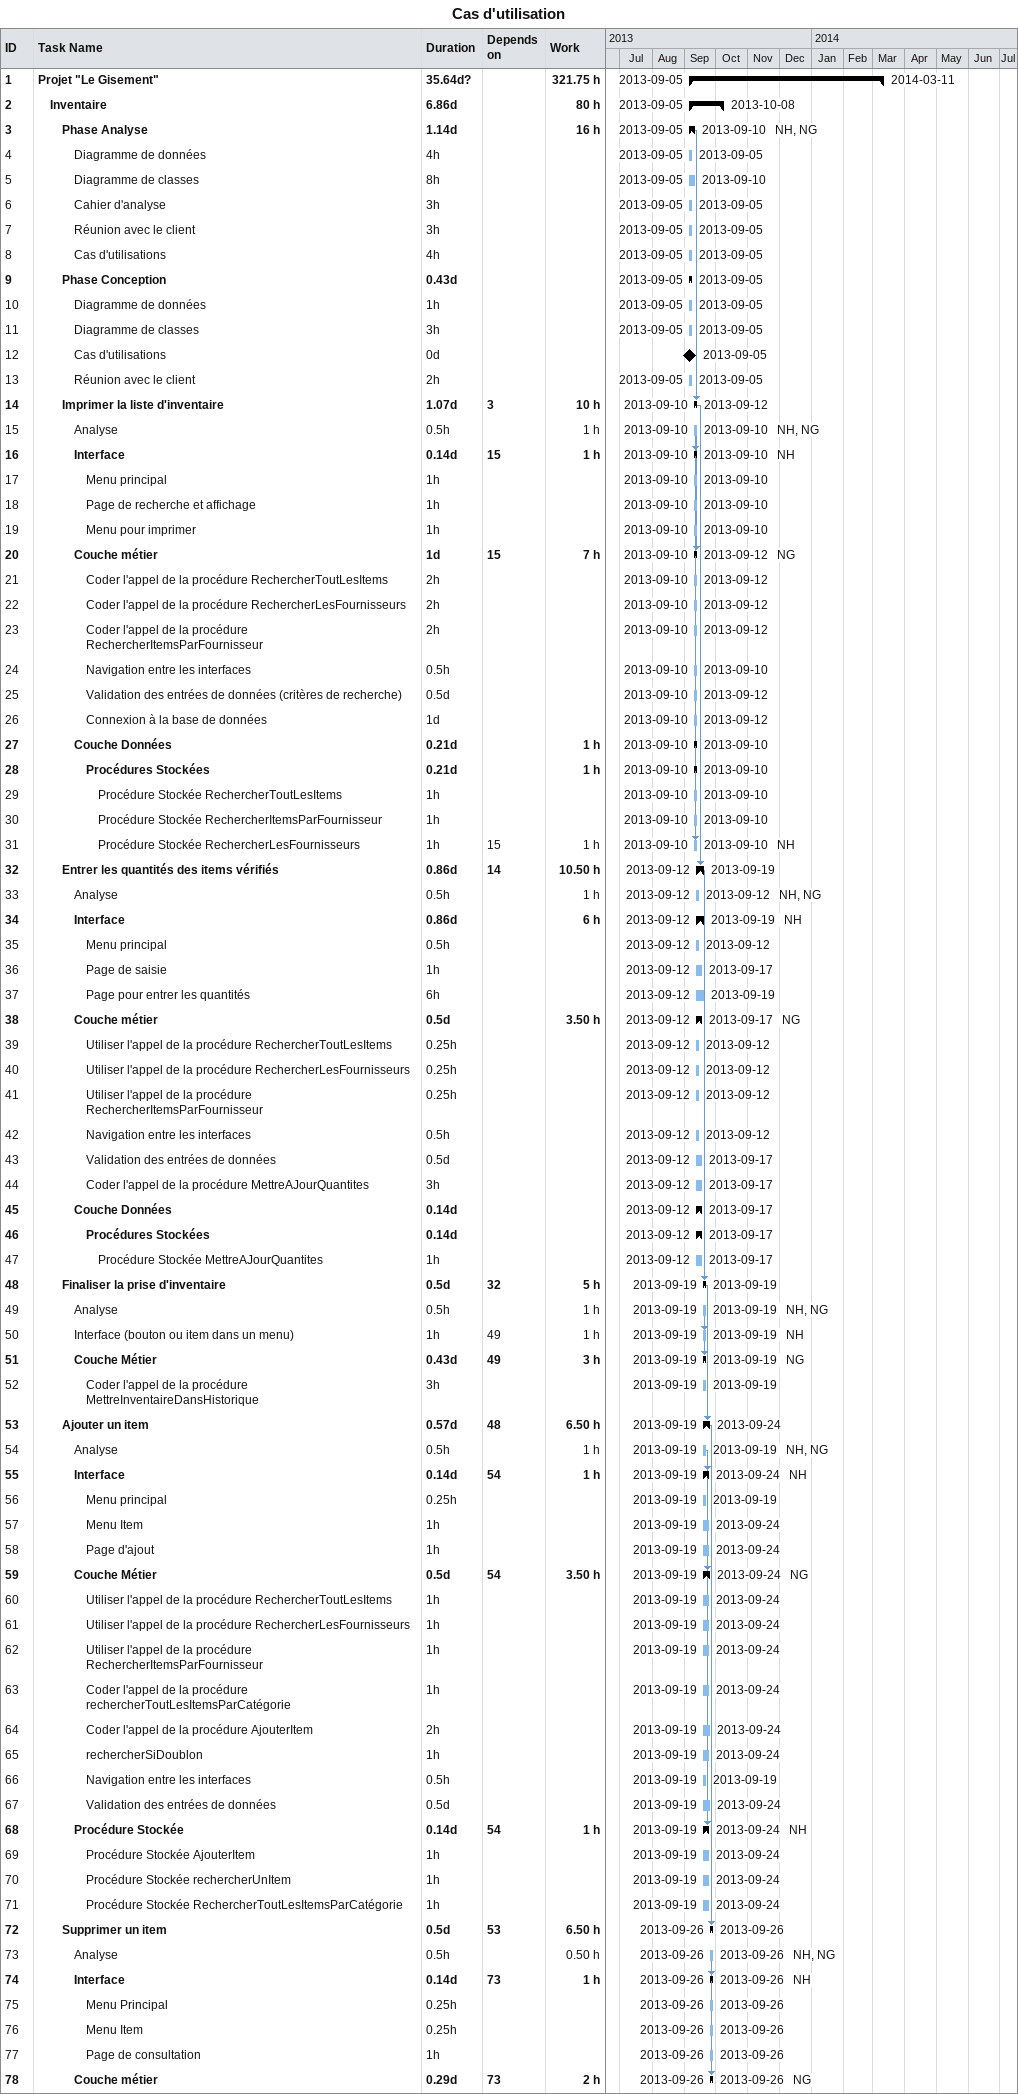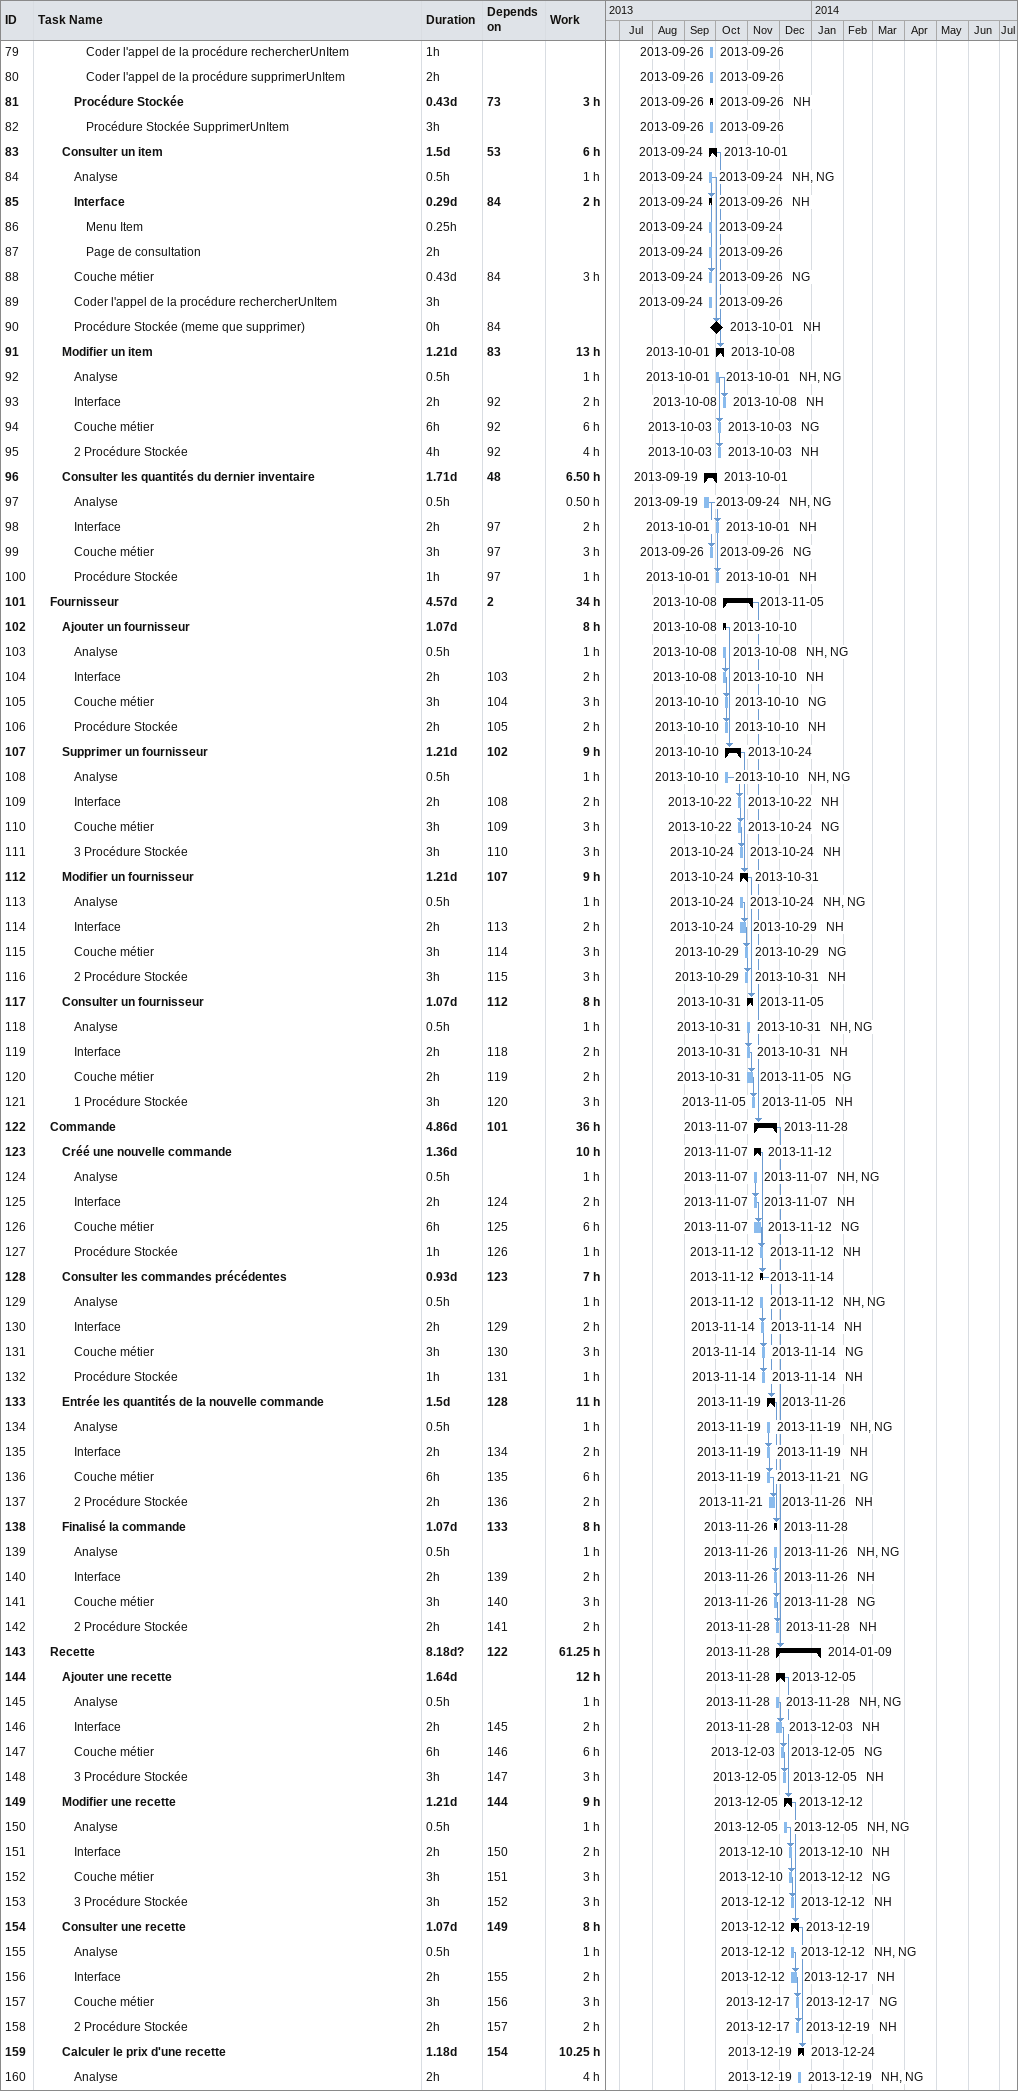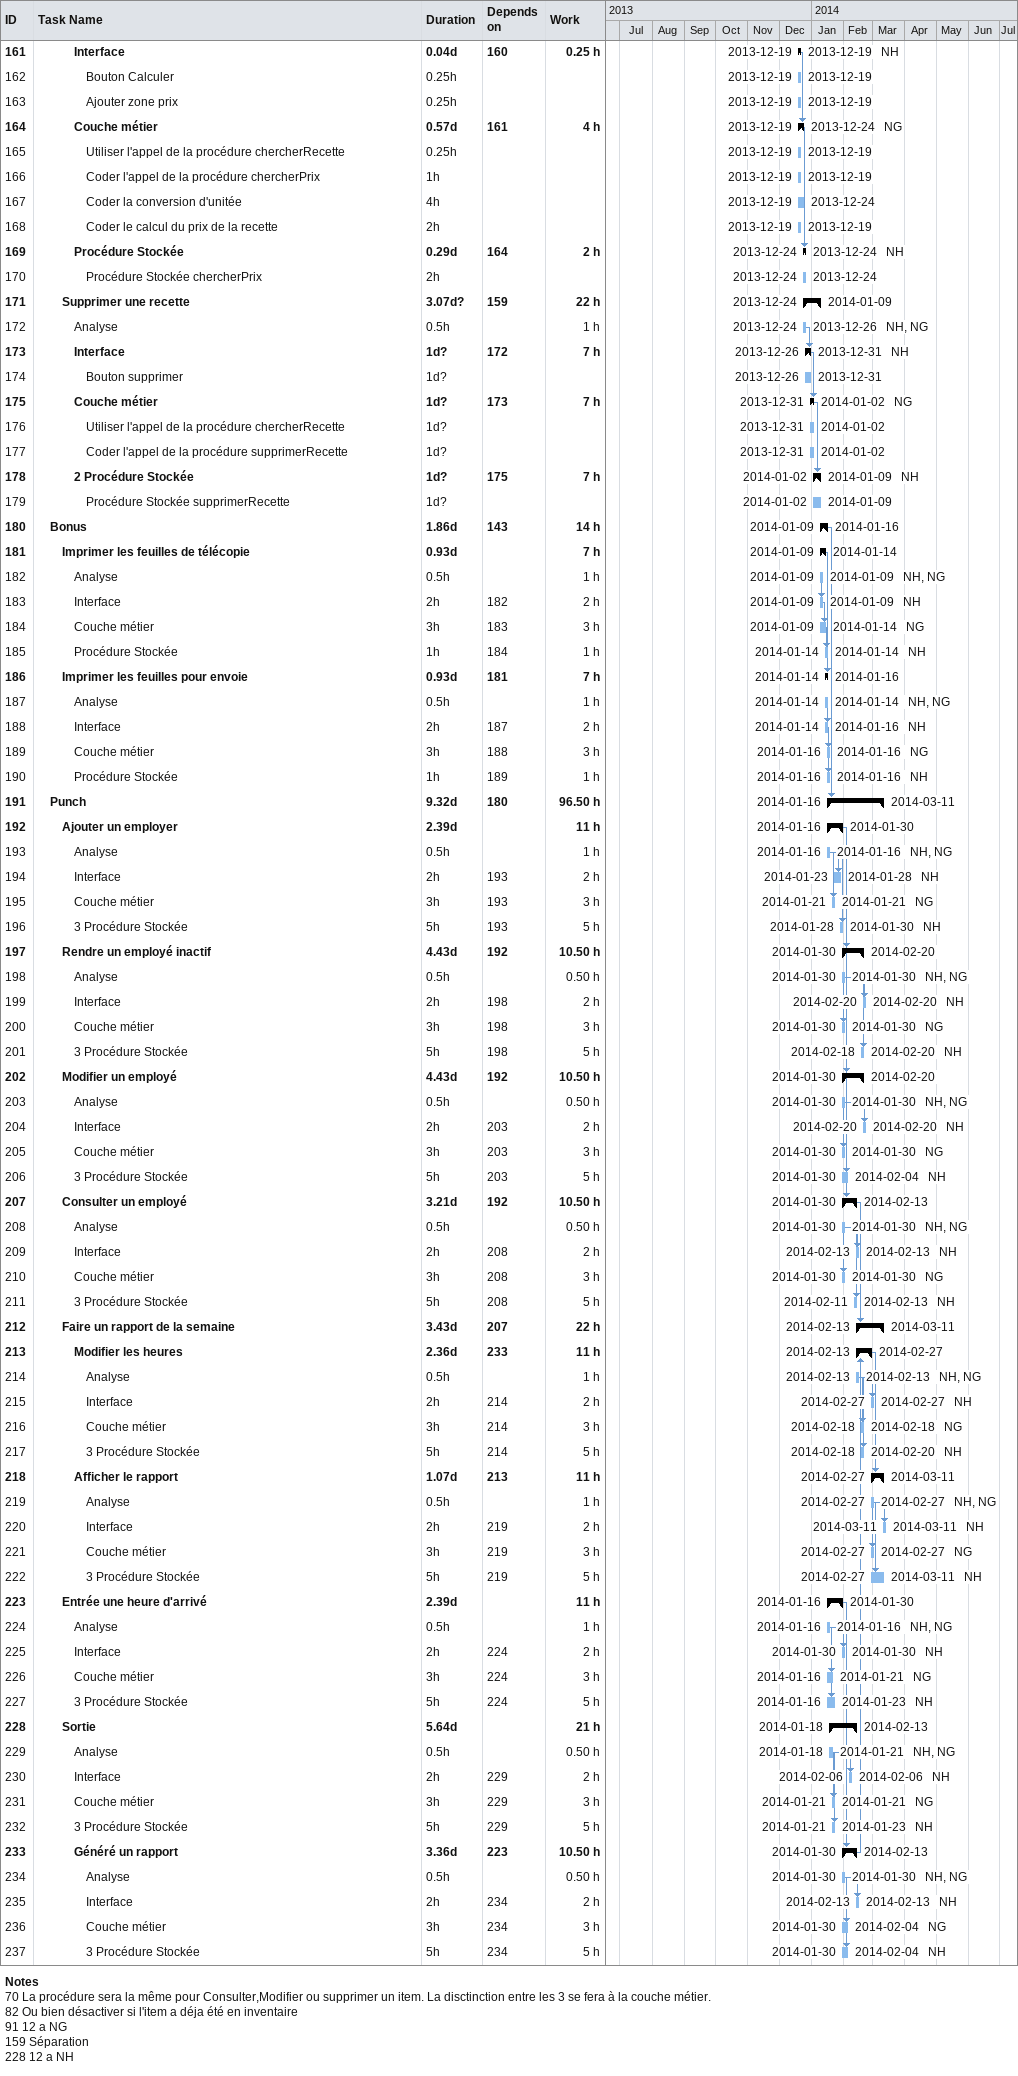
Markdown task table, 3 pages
Cas d'utilisation

| ID | Level | Task | Duration | Start | Finish | Predecessors | Resources | Work (h) |
|---|---|---|---|---|---|---|---|---|
| 1 | 1 | **Projet "Le Gisement"** | 35.64d? | 2013-09-05 | 2014-03-11 |  |  | 321.75 |
| 2 | 2 | **Inventaire** | 6.86d | 2013-09-05 | 2013-10-08 |  |  | 80 |
| 3 | 3 | **Phase Analyse** | 1.14d | 2013-09-05 | 2013-09-10 |  | NH, NG | 16 |
| 4 | 4 | Diagramme de données | 4h | 2013-09-05 | 2013-09-05 |  |  |  |
| 5 | 4 | Diagramme de classes | 8h | 2013-09-05 | 2013-09-10 |  |  |  |
| 6 | 4 | Cahier d'analyse | 3h | 2013-09-05 | 2013-09-05 |  |  |  |
| 7 | 4 | Réunion avec le client | 3h | 2013-09-05 | 2013-09-05 |  |  |  |
| 8 | 4 | Cas d'utilisations | 4h | 2013-09-05 | 2013-09-05 |  |  |  |
| 9 | 3 | **Phase Conception** | 0.43d | 2013-09-05 | 2013-09-05 |  |  |  |
| 10 | 4 | Diagramme de données | 1h | 2013-09-05 | 2013-09-05 |  |  |  |
| 11 | 4 | Diagramme de classes | 3h | 2013-09-05 | 2013-09-05 |  |  |  |
| 12 | 4 | Cas d'utilisations | 0d | 2013-09-05 | 2013-09-05 |  |  |  |
| 13 | 4 | Réunion avec le client | 2h | 2013-09-05 | 2013-09-05 |  |  |  |
| 14 | 3 | **Imprimer la liste d'inventaire** | 1.07d | 2013-09-10 | 2013-09-12 | 3 |  | 10 |
| 15 | 4 | Analyse | 0.5h | 2013-09-10 | 2013-09-10 |  | NH, NG | 1 |
| 16 | 4 | **Interface** | 0.14d | 2013-09-10 | 2013-09-10 | 15 | NH | 1 |
| 17 | 5 | Menu principal | 1h | 2013-09-10 | 2013-09-10 |  |  |  |
| 18 | 5 | Page de recherche et affichage | 1h | 2013-09-10 | 2013-09-10 |  |  |  |
| 19 | 5 | Menu pour imprimer | 1h | 2013-09-10 | 2013-09-10 |  |  |  |
| 20 | 4 | **Couche métier** | 1d | 2013-09-10 | 2013-09-12 | 15 | NG | 7 |
| 21 | 5 | Coder l'appel de la procédure RechercherToutLesItems | 2h | 2013-09-10 | 2013-09-12 |  |  |  |
| 22 | 5 | Coder l'appel de la procédure RechercherLesFournisseurs | 2h | 2013-09-10 | 2013-09-12 |  |  |  |
| 23 | 5 | Coder l'appel de la procédure RechercherItemsParFournisseur | 2h | 2013-09-10 | 2013-09-12 |  |  |  |
| 24 | 5 | Navigation entre les interfaces | 0.5h | 2013-09-10 | 2013-09-10 |  |  |  |
| 25 | 5 | Validation des entrées de données (critères de recherche) | 0.5d | 2013-09-10 | 2013-09-12 |  |  |  |
| 26 | 5 | Connexion à la base de données | 1d | 2013-09-10 | 2013-09-12 |  |  |  |
| 27 | 4 | **Couche Données** | 0.21d | 2013-09-10 | 2013-09-10 |  |  | 1 |
| 28 | 5 | **Procédures Stockées** | 0.21d | 2013-09-10 | 2013-09-10 |  |  | 1 |
| 29 | 6 | Procédure Stockée RechercherToutLesItems | 1h | 2013-09-10 | 2013-09-10 |  |  |  |
| 30 | 6 | Procédure Stockée RechercherItemsParFournisseur | 1h | 2013-09-10 | 2013-09-10 |  |  |  |
| 31 | 6 | Procédure Stockée RechercherLesFournisseurs | 1h | 2013-09-10 | 2013-09-10 | 15 | NH | 1 |
| 32 | 3 | **Entrer les quantités des items vérifiés** | 0.86d | 2013-09-12 | 2013-09-19 | 14 |  | 10.50 |
| 33 | 4 | Analyse | 0.5h | 2013-09-12 | 2013-09-12 |  | NH, NG | 1 |
| 34 | 4 | **Interface** | 0.86d | 2013-09-12 | 2013-09-19 |  | NH | 6 |
| 35 | 5 | Menu principal | 0.5h | 2013-09-12 | 2013-09-12 |  |  |  |
| 36 | 5 | Page de saisie | 1h | 2013-09-12 | 2013-09-17 |  |  |  |
| 37 | 5 | Page pour entrer les quantités | 6h | 2013-09-12 | 2013-09-19 |  |  |  |
| 38 | 4 | **Couche métier** | 0.5d | 2013-09-12 | 2013-09-17 |  | NG | 3.50 |
| 39 | 5 | Utiliser l'appel de la procédure RechercherToutLesItems | 0.25h | 2013-09-12 | 2013-09-12 |  |  |  |
| 40 | 5 | Utiliser l'appel de la procédure RechercherLesFournisseurs | 0.25h | 2013-09-12 | 2013-09-12 |  |  |  |
| 41 | 5 | Utiliser l'appel de la procédure RechercherItemsParFournisseur | 0.25h | 2013-09-12 | 2013-09-12 |  |  |  |
| 42 | 5 | Navigation entre les interfaces | 0.5h | 2013-09-12 | 2013-09-12 |  |  |  |
| 43 | 5 | Validation des entrées de données | 0.5d | 2013-09-12 | 2013-09-17 |  |  |  |
| 44 | 5 | Coder l'appel de la procédure MettreAJourQuantites | 3h | 2013-09-12 | 2013-09-17 |  |  |  |
| 45 | 4 | **Couche Données** | 0.14d | 2013-09-12 | 2013-09-17 |  |  |  |
| 46 | 5 | **Procédures Stockées** | 0.14d | 2013-09-12 | 2013-09-17 |  |  |  |
| 47 | 6 | Procédure Stockée MettreAJourQuantites | 1h | 2013-09-12 | 2013-09-17 |  |  |  |
| 48 | 3 | **Finaliser la prise d'inventaire** | 0.5d | 2013-09-19 | 2013-09-19 | 32 |  | 5 |
| 49 | 4 | Analyse | 0.5h | 2013-09-19 | 2013-09-19 |  | NH, NG | 1 |
| 50 | 4 | Interface (bouton ou item dans un menu) | 1h | 2013-09-19 | 2013-09-19 | 49 | NH | 1 |
| 51 | 4 | **Couche Métier** | 0.43d | 2013-09-19 | 2013-09-19 | 49 | NG | 3 |
| 52 | 5 | Coder l'appel de la procédure MettreInventaireDansHistorique | 3h | 2013-09-19 | 2013-09-19 |  |  |  |
| 53 | 3 | **Ajouter un item** | 0.57d | 2013-09-19 | 2013-09-24 | 48 |  | 6.50 |
| 54 | 4 | Analyse | 0.5h | 2013-09-19 | 2013-09-19 |  | NH, NG | 1 |
| 55 | 4 | **Interface** | 0.14d | 2013-09-19 | 2013-09-24 | 54 | NH | 1 |
| 56 | 5 | Menu principal | 0.25h | 2013-09-19 | 2013-09-19 |  |  |  |
| 57 | 5 | Menu Item | 1h | 2013-09-19 | 2013-09-24 |  |  |  |
| 58 | 5 | Page d'ajout | 1h | 2013-09-19 | 2013-09-24 |  |  |  |
| 59 | 4 | **Couche Métier** | 0.5d | 2013-09-19 | 2013-09-24 | 54 | NG | 3.50 |
| 60 | 5 | Utiliser l'appel de la procédure RechercherToutLesItems | 1h | 2013-09-19 | 2013-09-24 |  |  |  |
| 61 | 5 | Utiliser l'appel de la procédure RechercherLesFournisseurs | 1h | 2013-09-19 | 2013-09-24 |  |  |  |
| 62 | 5 | Utiliser l'appel de la procédure RechercherItemsParFournisseur | 1h | 2013-09-19 | 2013-09-24 |  |  |  |
| 63 | 5 | Coder l'appel de la procédure rechercherToutLesItemsParCatégorie | 1h | 2013-09-19 | 2013-09-24 |  |  |  |
| 64 | 5 | Coder l'appel de la procédure AjouterItem | 2h | 2013-09-19 | 2013-09-24 |  |  |  |
| 65 | 5 | rechercherSiDoublon | 1h | 2013-09-19 | 2013-09-24 |  |  |  |
| 66 | 5 | Navigation entre les interfaces | 0.5h | 2013-09-19 | 2013-09-19 |  |  |  |
| 67 | 5 | Validation des entrées de données | 0.5d | 2013-09-19 | 2013-09-24 |  |  |  |
| 68 | 4 | **Procédure Stockée** | 0.14d | 2013-09-19 | 2013-09-24 | 54 | NH | 1 |
| 69 | 5 | Procédure Stockée AjouterItem | 1h | 2013-09-19 | 2013-09-24 |  |  |  |
| 70 | 5 | Procédure Stockée rechercherUnItem | 1h | 2013-09-19 | 2013-09-24 |  |  |  |
| 71 | 5 | Procédure Stockée RechercherToutLesItemsParCatégorie | 1h | 2013-09-19 | 2013-09-24 |  |  |  |
| 72 | 3 | **Supprimer un item** | 0.5d | 2013-09-26 | 2013-09-26 | 53 |  | 6.50 |
| 73 | 4 | Analyse | 0.5h | 2013-09-26 | 2013-09-26 |  | NH, NG | 0.50 |
| 74 | 4 | **Interface** | 0.14d | 2013-09-26 | 2013-09-26 | 73 | NH | 1 |
| 75 | 5 | Menu Principal | 0.25h | 2013-09-26 | 2013-09-26 |  |  |  |
| 76 | 5 | Menu Item | 0.25h | 2013-09-26 | 2013-09-26 |  |  |  |
| 77 | 5 | Page de consultation | 1h | 2013-09-26 | 2013-09-26 |  |  |  |
| 78 | 4 | **Couche métier** | 0.29d | 2013-09-26 | 2013-09-26 | 73 | NG | 2 |
| 79 | 5 | Coder l'appel de la procédure rechercherUnItem | 1h | 2013-09-26 | 2013-09-26 |  |  |  |
| 80 | 5 | Coder l'appel de la procédure supprimerUnItem | 2h | 2013-09-26 | 2013-09-26 |  |  |  |
| 81 | 4 | **Procédure Stockée** | 0.43d | 2013-09-26 | 2013-09-26 | 73 | NH | 3 |
| 82 | 5 | Procédure Stockée SupprimerUnItem | 3h | 2013-09-26 | 2013-09-26 |  |  |  |
| 83 | 3 | **Consulter un item** | 1.5d | 2013-09-24 | 2013-10-01 | 53 |  | 6 |
| 84 | 4 | Analyse | 0.5h | 2013-09-24 | 2013-09-24 |  | NH, NG | 1 |
| 85 | 4 | **Interface** | 0.29d | 2013-09-24 | 2013-09-26 | 84 | NH | 2 |
| 86 | 5 | Menu Item | 0.25h | 2013-09-24 | 2013-09-24 |  |  |  |
| 87 | 5 | Page de consultation | 2h | 2013-09-24 | 2013-09-26 |  |  |  |
| 88 | 4 | Couche métier | 0.43d | 2013-09-24 | 2013-09-26 | 84 | NG | 3 |
| 89 | 4 | Coder l'appel de la procédure rechercherUnItem | 3h | 2013-09-24 | 2013-09-26 |  |  |  |
| 90 | 4 | Procédure Stockée (meme que supprimer) | 0h | 2013-10-01 | 2013-10-01 | 84 | NH |  |
| 91 | 3 | **Modifier un item** | 1.21d | 2013-10-01 | 2013-10-08 | 83 |  | 13 |
| 92 | 4 | Analyse | 0.5h | 2013-10-01 | 2013-10-01 |  | NH, NG | 1 |
| 93 | 4 | Interface | 2h | 2013-10-08 | 2013-10-08 | 92 | NH | 2 |
| 94 | 4 | Couche métier | 6h | 2013-10-03 | 2013-10-03 | 92 | NG | 6 |
| 95 | 4 | 2 Procédure Stockée | 4h | 2013-10-03 | 2013-10-03 | 92 | NH | 4 |
| 96 | 3 | **Consulter les quantités du dernier inventaire** | 1.71d | 2013-09-19 | 2013-10-01 | 48 |  | 6.50 |
| 97 | 4 | Analyse | 0.5h | 2013-09-19 | 2013-09-24 |  | NH, NG | 0.50 |
| 98 | 4 | Interface | 2h | 2013-10-01 | 2013-10-01 | 97 | NH | 2 |
| 99 | 4 | Couche métier | 3h | 2013-09-26 | 2013-09-26 | 97 | NG | 3 |
| 100 | 4 | Procédure Stockée | 1h | 2013-10-01 | 2013-10-01 | 97 | NH | 1 |
| 101 | 2 | **Fournisseur** | 4.57d | 2013-10-08 | 2013-11-05 | 2 |  | 34 |
| 102 | 3 | **Ajouter un fournisseur** | 1.07d | 2013-10-08 | 2013-10-10 |  |  | 8 |
| 103 | 4 | Analyse | 0.5h | 2013-10-08 | 2013-10-08 |  | NH, NG | 1 |
| 104 | 4 | Interface | 2h | 2013-10-08 | 2013-10-10 | 103 | NH | 2 |
| 105 | 4 | Couche métier | 3h | 2013-10-10 | 2013-10-10 | 104 | NG | 3 |
| 106 | 4 | Procédure Stockée | 2h | 2013-10-10 | 2013-10-10 | 105 | NH | 2 |
| 107 | 3 | **Supprimer un fournisseur** | 1.21d | 2013-10-10 | 2013-10-24 | 102 |  | 9 |
| 108 | 4 | Analyse | 0.5h | 2013-10-10 | 2013-10-10 |  | NH, NG | 1 |
| 109 | 4 | Interface | 2h | 2013-10-22 | 2013-10-22 | 108 | NH | 2 |
| 110 | 4 | Couche métier | 3h | 2013-10-22 | 2013-10-24 | 109 | NG | 3 |
| 111 | 4 | 3 Procédure Stockée | 3h | 2013-10-24 | 2013-10-24 | 110 | NH | 3 |
| 112 | 3 | **Modifier un fournisseur** | 1.21d | 2013-10-24 | 2013-10-31 | 107 |  | 9 |
| 113 | 4 | Analyse | 0.5h | 2013-10-24 | 2013-10-24 |  | NH, NG | 1 |
| 114 | 4 | Interface | 2h | 2013-10-24 | 2013-10-29 | 113 | NH | 2 |
| 115 | 4 | Couche métier | 3h | 2013-10-29 | 2013-10-29 | 114 | NG | 3 |
| 116 | 4 | 2 Procédure Stockée | 3h | 2013-10-29 | 2013-10-31 | 115 | NH | 3 |
| 117 | 3 | **Consulter un fournisseur** | 1.07d | 2013-10-31 | 2013-11-05 | 112 |  | 8 |
| 118 | 4 | Analyse | 0.5h | 2013-10-31 | 2013-10-31 |  | NH, NG | 1 |
| 119 | 4 | Interface | 2h | 2013-10-31 | 2013-10-31 | 118 | NH | 2 |
| 120 | 4 | Couche métier | 2h | 2013-10-31 | 2013-11-05 | 119 | NG | 2 |
| 121 | 4 | 1 Procédure Stockée | 3h | 2013-11-05 | 2013-11-05 | 120 | NH | 3 |
| 122 | 2 | **Commande** | 4.86d | 2013-11-07 | 2013-11-28 | 101 |  | 36 |
| 123 | 3 | **Créé une nouvelle commande** | 1.36d | 2013-11-07 | 2013-11-12 |  |  | 10 |
| 124 | 4 | Analyse | 0.5h | 2013-11-07 | 2013-11-07 |  | NH, NG | 1 |
| 125 | 4 | Interface | 2h | 2013-11-07 | 2013-11-07 | 124 | NH | 2 |
| 126 | 4 | Couche métier | 6h | 2013-11-07 | 2013-11-12 | 125 | NG | 6 |
| 127 | 4 | Procédure Stockée | 1h | 2013-11-12 | 2013-11-12 | 126 | NH | 1 |
| 128 | 3 | **Consulter les commandes précédentes** | 0.93d | 2013-11-12 | 2013-11-14 | 123 |  | 7 |
| 129 | 4 | Analyse | 0.5h | 2013-11-12 | 2013-11-12 |  | NH, NG | 1 |
| 130 | 4 | Interface | 2h | 2013-11-14 | 2013-11-14 | 129 | NH | 2 |
| 131 | 4 | Couche métier | 3h | 2013-11-14 | 2013-11-14 | 130 | NG | 3 |
| 132 | 4 | Procédure Stockée | 1h | 2013-11-14 | 2013-11-14 | 131 | NH | 1 |
| 133 | 3 | **Entrée les quantités de la nouvelle commande** | 1.5d | 2013-11-19 | 2013-11-26 | 128 |  | 11 |
| 134 | 4 | Analyse | 0.5h | 2013-11-19 | 2013-11-19 |  | NH, NG | 1 |
| 135 | 4 | Interface | 2h | 2013-11-19 | 2013-11-19 | 134 | NH | 2 |
| 136 | 4 | Couche métier | 6h | 2013-11-19 | 2013-11-21 | 135 | NG | 6 |
| 137 | 4 | 2 Procédure Stockée | 2h | 2013-11-21 | 2013-11-26 | 136 | NH | 2 |
| 138 | 3 | **Finalisé la commande** | 1.07d | 2013-11-26 | 2013-11-28 | 133 |  | 8 |
| 139 | 4 | Analyse | 0.5h | 2013-11-26 | 2013-11-26 |  | NH, NG | 1 |
| 140 | 4 | Interface | 2h | 2013-11-26 | 2013-11-26 | 139 | NH | 2 |
| 141 | 4 | Couche métier | 3h | 2013-11-26 | 2013-11-28 | 140 | NG | 3 |
| 142 | 4 | 2 Procédure Stockée | 2h | 2013-11-28 | 2013-11-28 | 141 | NH | 2 |
| 143 | 2 | **Recette** | 8.18d? | 2013-11-28 | 2014-01-09 | 122 |  | 61.25 |
| 144 | 3 | **Ajouter une recette** | 1.64d | 2013-11-28 | 2013-12-05 |  |  | 12 |
| 145 | 4 | Analyse | 0.5h | 2013-11-28 | 2013-11-28 |  | NH, NG | 1 |
| 146 | 4 | Interface | 2h | 2013-11-28 | 2013-12-03 | 145 | NH | 2 |
| 147 | 4 | Couche métier | 6h | 2013-12-03 | 2013-12-05 | 146 | NG | 6 |
| 148 | 4 | 3 Procédure Stockée | 3h | 2013-12-05 | 2013-12-05 | 147 | NH | 3 |
| 149 | 3 | **Modifier une recette** | 1.21d | 2013-12-05 | 2013-12-12 | 144 |  | 9 |
| 150 | 4 | Analyse | 0.5h | 2013-12-05 | 2013-12-05 |  | NH, NG | 1 |
| 151 | 4 | Interface | 2h | 2013-12-10 | 2013-12-10 | 150 | NH | 2 |
| 152 | 4 | Couche métier | 3h | 2013-12-10 | 2013-12-12 | 151 | NG | 3 |
| 153 | 4 | 3 Procédure Stockée | 3h | 2013-12-12 | 2013-12-12 | 152 | NH | 3 |
| 154 | 3 | **Consulter une recette** | 1.07d | 2013-12-12 | 2013-12-19 | 149 |  | 8 |
| 155 | 4 | Analyse | 0.5h | 2013-12-12 | 2013-12-12 |  | NH, NG | 1 |
| 156 | 4 | Interface | 2h | 2013-12-12 | 2013-12-17 | 155 | NH | 2 |
| 157 | 4 | Couche métier | 3h | 2013-12-17 | 2013-12-17 | 156 | NG | 3 |
| 158 | 4 | 2 Procédure Stockée | 2h | 2013-12-17 | 2013-12-19 | 157 | NH | 2 |
| 159 | 3 | **Calculer le prix d'une recette** | 1.18d | 2013-12-19 | 2013-12-24 | 154 |  | 10.25 |
| 160 | 4 | Analyse | 2h | 2013-12-19 | 2013-12-19 |  | NH, NG | 4 |
| 161 | 4 | **Interface** | 0.04d | 2013-12-19 | 2013-12-19 | 160 | NH | 0.25 |
| 162 | 5 | Bouton Calculer | 0.25h | 2013-12-19 | 2013-12-19 |  |  |  |
| 163 | 5 | Ajouter zone prix | 0.25h | 2013-12-19 | 2013-12-19 |  |  |  |
| 164 | 4 | **Couche métier** | 0.57d | 2013-12-19 | 2013-12-24 | 161 | NG | 4 |
| 165 | 5 | Utiliser l'appel de la procédure chercherRecette | 0.25h | 2013-12-19 | 2013-12-19 |  |  |  |
| 166 | 5 | Coder l'appel de la procédure chercherPrix | 1h | 2013-12-19 | 2013-12-19 |  |  |  |
| 167 | 5 | Coder la conversion d'unitée | 4h | 2013-12-19 | 2013-12-24 |  |  |  |
| 168 | 5 | Coder le calcul du prix de la recette | 2h | 2013-12-19 | 2013-12-19 |  |  |  |
| 169 | 4 | **Procédure Stockée** | 0.29d | 2013-12-24 | 2013-12-24 | 164 | NH | 2 |
| 170 | 5 | Procédure Stockée chercherPrix | 2h | 2013-12-24 | 2013-12-24 |  |  |  |
| 171 | 3 | **Supprimer une recette** | 3.07d? | 2013-12-24 | 2014-01-09 | 159 |  | 22 |
| 172 | 4 | Analyse | 0.5h | 2013-12-24 | 2013-12-26 |  | NH, NG | 1 |
| 173 | 4 | **Interface** | 1d? | 2013-12-26 | 2013-12-31 | 172 | NH | 7 |
| 174 | 5 | Bouton supprimer | 1d? | 2013-12-26 | 2013-12-31 |  |  |  |
| 175 | 4 | **Couche métier** | 1d? | 2013-12-31 | 2014-01-02 | 173 | NG | 7 |
| 176 | 5 | Utiliser l'appel de la procédure chercherRecette | 1d? | 2013-12-31 | 2014-01-02 |  |  |  |
| 177 | 5 | Coder l'appel de la procédure supprimerRecette | 1d? | 2013-12-31 | 2014-01-02 |  |  |  |
| 178 | 4 | **2 Procédure Stockée** | 1d? | 2014-01-02 | 2014-01-09 | 175 | NH | 7 |
| 179 | 5 | Procédure Stockée supprimerRecette | 1d? | 2014-01-02 | 2014-01-09 |  |  |  |
| 180 | 2 | **Bonus** | 1.86d | 2014-01-09 | 2014-01-16 | 143 |  | 14 |
| 181 | 3 | **Imprimer les feuilles de télécopie** | 0.93d | 2014-01-09 | 2014-01-14 |  |  | 7 |
| 182 | 4 | Analyse | 0.5h | 2014-01-09 | 2014-01-09 |  | NH, NG | 1 |
| 183 | 4 | Interface | 2h | 2014-01-09 | 2014-01-09 | 182 | NH | 2 |
| 184 | 4 | Couche métier | 3h | 2014-01-09 | 2014-01-14 | 183 | NG | 3 |
| 185 | 4 | Procédure Stockée | 1h | 2014-01-14 | 2014-01-14 | 184 | NH | 1 |
| 186 | 3 | **Imprimer les feuilles pour envoie** | 0.93d | 2014-01-14 | 2014-01-16 | 181 |  | 7 |
| 187 | 4 | Analyse | 0.5h | 2014-01-14 | 2014-01-14 |  | NH, NG | 1 |
| 188 | 4 | Interface | 2h | 2014-01-14 | 2014-01-16 | 187 | NH | 2 |
| 189 | 4 | Couche métier | 3h | 2014-01-16 | 2014-01-16 | 188 | NG | 3 |
| 190 | 4 | Procédure Stockée | 1h | 2014-01-16 | 2014-01-16 | 189 | NH | 1 |
| 191 | 2 | **Punch** | 9.32d | 2014-01-16 | 2014-03-11 | 180 |  | 96.50 |
| 192 | 3 | **Ajouter un employer** | 2.39d | 2014-01-16 | 2014-01-30 |  |  | 11 |
| 193 | 4 | Analyse | 0.5h | 2014-01-16 | 2014-01-16 |  | NH, NG | 1 |
| 194 | 4 | Interface | 2h | 2014-01-23 | 2014-01-28 | 193 | NH | 2 |
| 195 | 4 | Couche métier | 3h | 2014-01-21 | 2014-01-21 | 193 | NG | 3 |
| 196 | 4 | 3 Procédure Stockée | 5h | 2014-01-28 | 2014-01-30 | 193 | NH | 5 |
| 197 | 3 | **Rendre un employé inactif** | 4.43d | 2014-01-30 | 2014-02-20 | 192 |  | 10.50 |
| 198 | 4 | Analyse | 0.5h | 2014-01-30 | 2014-01-30 |  | NH, NG | 0.50 |
| 199 | 4 | Interface | 2h | 2014-02-20 | 2014-02-20 | 198 | NH | 2 |
| 200 | 4 | Couche métier | 3h | 2014-01-30 | 2014-01-30 | 198 | NG | 3 |
| 201 | 4 | 3 Procédure Stockée | 5h | 2014-02-18 | 2014-02-20 | 198 | NH | 5 |
| 202 | 3 | **Modifier un employé** | 4.43d | 2014-01-30 | 2014-02-20 | 192 |  | 10.50 |
| 203 | 4 | Analyse | 0.5h | 2014-01-30 | 2014-01-30 |  | NH, NG | 0.50 |
| 204 | 4 | Interface | 2h | 2014-02-20 | 2014-02-20 | 203 | NH | 2 |
| 205 | 4 | Couche métier | 3h | 2014-01-30 | 2014-01-30 | 203 | NG | 3 |
| 206 | 4 | 3 Procédure Stockée | 5h | 2014-01-30 | 2014-02-04 | 203 | NH | 5 |
| 207 | 3 | **Consulter un employé** | 3.21d | 2014-01-30 | 2014-02-13 | 192 |  | 10.50 |
| 208 | 4 | Analyse | 0.5h | 2014-01-30 | 2014-01-30 |  | NH, NG | 0.50 |
| 209 | 4 | Interface | 2h | 2014-02-13 | 2014-02-13 | 208 | NH | 2 |
| 210 | 4 | Couche métier | 3h | 2014-01-30 | 2014-01-30 | 208 | NG | 3 |
| 211 | 4 | 3 Procédure Stockée | 5h | 2014-02-11 | 2014-02-13 | 208 | NH | 5 |
| 212 | 3 | **Faire un rapport de la semaine** | 3.43d | 2014-02-13 | 2014-03-11 | 207 |  | 22 |
| 213 | 4 | **Modifier les heures** | 2.36d | 2014-02-13 | 2014-02-27 | 233 |  | 11 |
| 214 | 5 | Analyse | 0.5h | 2014-02-13 | 2014-02-13 |  | NH, NG | 1 |
| 215 | 5 | Interface | 2h | 2014-02-27 | 2014-02-27 | 214 | NH | 2 |
| 216 | 5 | Couche métier | 3h | 2014-02-18 | 2014-02-18 | 214 | NG | 3 |
| 217 | 5 | 3 Procédure Stockée | 5h | 2014-02-18 | 2014-02-20 | 214 | NH | 5 |
| 218 | 4 | **Afficher le rapport** | 1.07d | 2014-02-27 | 2014-03-11 | 213 |  | 11 |
| 219 | 5 | Analyse | 0.5h | 2014-02-27 | 2014-02-27 |  | NH, NG | 1 |
| 220 | 5 | Interface | 2h | 2014-03-11 | 2014-03-11 | 219 | NH | 2 |
| 221 | 5 | Couche métier | 3h | 2014-02-27 | 2014-02-27 | 219 | NG | 3 |
| 222 | 5 | 3 Procédure Stockée | 5h | 2014-02-27 | 2014-03-11 | 219 | NH | 5 |
| 223 | 3 | **Entrée une heure d'arrivé** | 2.39d | 2014-01-16 | 2014-01-30 |  |  | 11 |
| 224 | 4 | Analyse | 0.5h | 2014-01-16 | 2014-01-16 |  | NH, NG | 1 |
| 225 | 4 | Interface | 2h | 2014-01-30 | 2014-01-30 | 224 | NH | 2 |
| 226 | 4 | Couche métier | 3h | 2014-01-16 | 2014-01-21 | 224 | NG | 3 |
| 227 | 4 | 3 Procédure Stockée | 5h | 2014-01-16 | 2014-01-23 | 224 | NH | 5 |
| 228 | 3 | **Sortie** | 5.64d | 2014-01-18 | 2014-02-13 |  |  | 21 |
| 229 | 4 | Analyse | 0.5h | 2014-01-18 | 2014-01-21 |  | NH, NG | 0.50 |
| 230 | 4 | Interface | 2h | 2014-02-06 | 2014-02-06 | 229 | NH | 2 |
| 231 | 4 | Couche métier | 3h | 2014-01-21 | 2014-01-21 | 229 | NG | 3 |
| 232 | 4 | 3 Procédure Stockée | 5h | 2014-01-21 | 2014-01-23 | 229 | NH | 5 |
| 233 | 4 | **Généré un rapport** | 3.36d | 2014-01-30 | 2014-02-13 | 223 |  | 10.50 |
| 234 | 5 | Analyse | 0.5h | 2014-01-30 | 2014-01-30 |  | NH, NG | 0.50 |
| 235 | 5 | Interface | 2h | 2014-02-13 | 2014-02-13 | 234 | NH | 2 |
| 236 | 5 | Couche métier | 3h | 2014-01-30 | 2014-02-04 | 234 | NG | 3 |
| 237 | 5 | 3 Procédure Stockée | 5h | 2014-01-30 | 2014-02-04 | 234 | NH | 5 |

Notes
- 70: La procédure sera la même pour Consulter,Modifier ou supprimer un item. La disctinction entre les 3 se fera à la couche métier.
- 82: Ou bien désactiver si l'item a déja été en inventaire
- 91: 12 a NG
- 159: Séparation
- 228: 12 a NH
